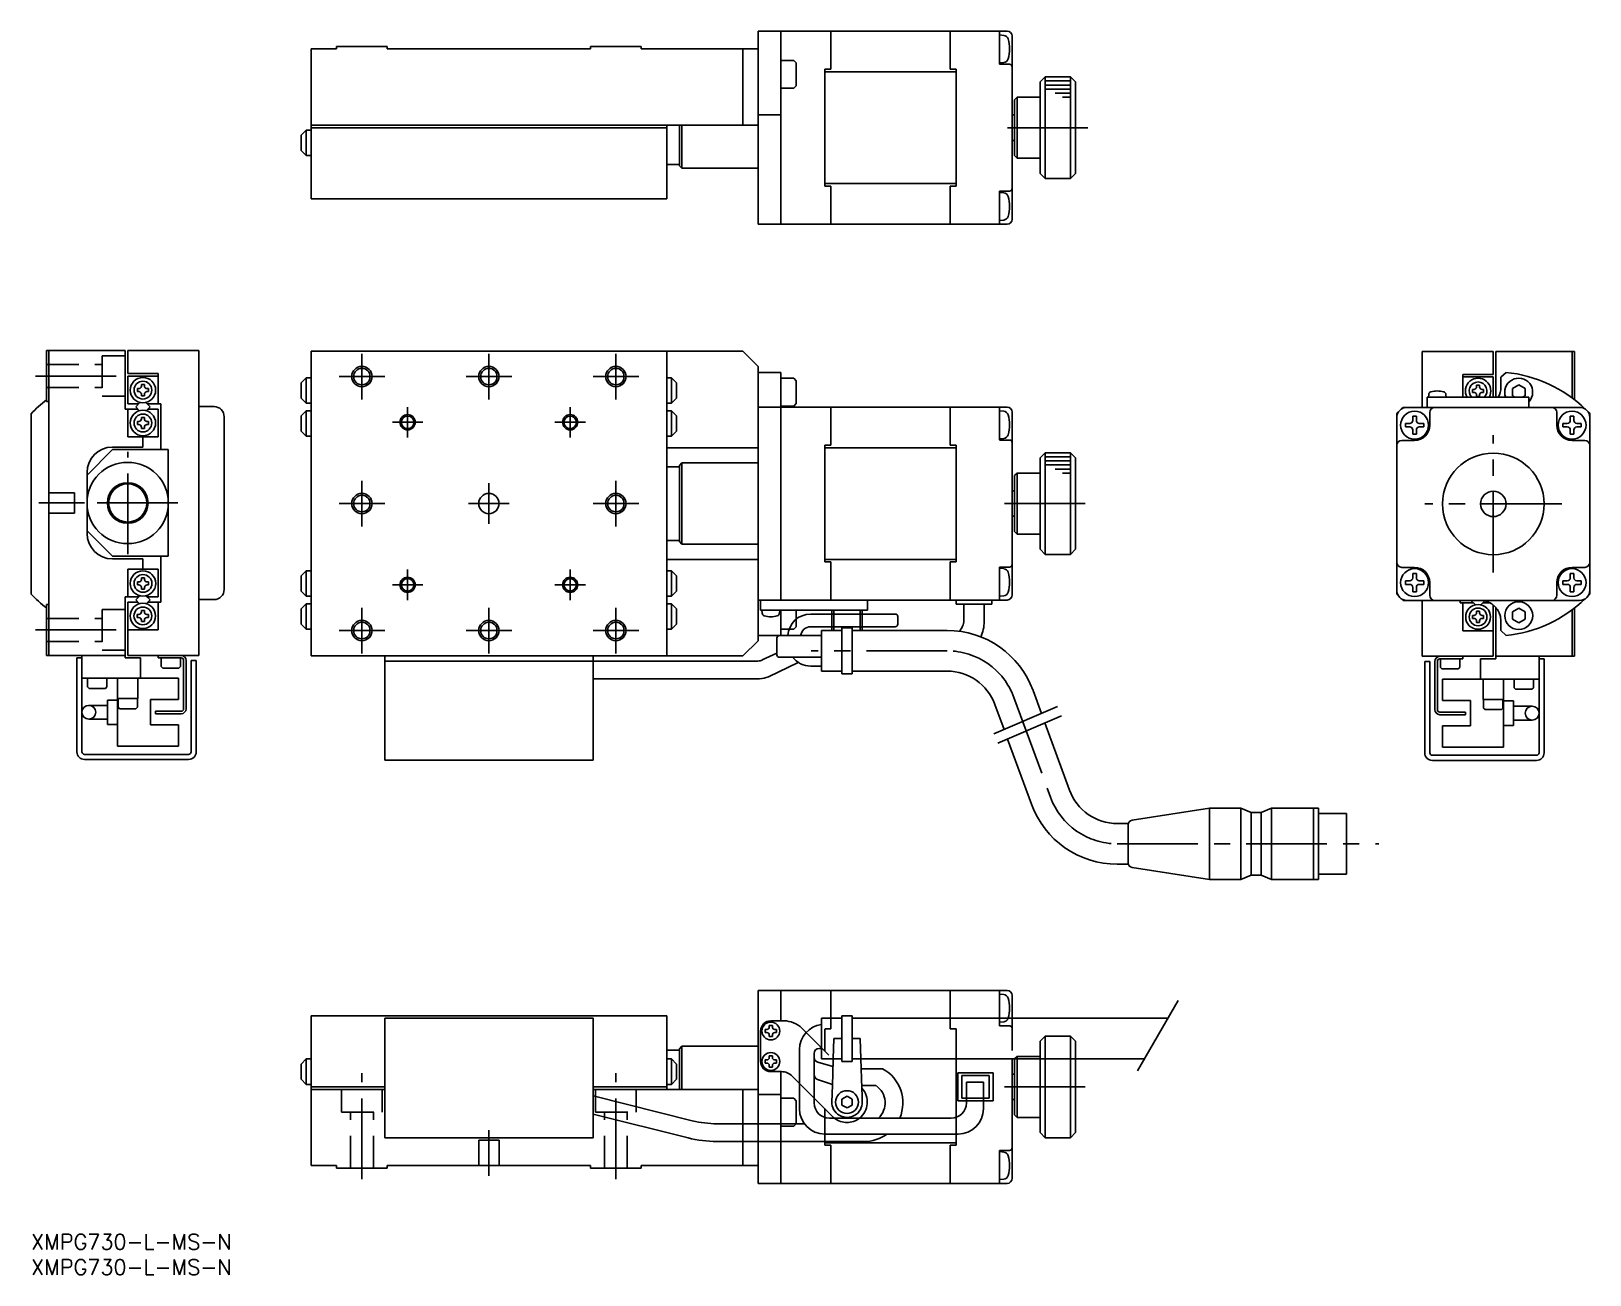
# Model space of a CAD drawing. Extents: x 0 to 307, y -8 to 237.
import ezdxf

# ---------------------------------------------------------------- set-up
doc = ezdxf.new("R2010")
doc.units = 0
doc.header["$LTSCALE"] = 0.5
doc.linetypes.add('CENTER', pattern=[50.8, 31.75, -6.35, 6.35, -6.35])
doc.linetypes.add('DASHED', pattern=[19.05, 12.7, -6.35])
for name, color, linetype in [('MSM_CENTER', 1, 'CENTER'), ('MSM_CONTINUOUS', 7, 'CONTINUOUS'), ('MSM_DASHED', 4, 'DASHED'), ('MSM_NARROW', 5, 'CONTINUOUS'), ('MSM_PART_NUMBER', 7, 'CONTINUOUS')]:
    doc.layers.add(name, color=color, linetype=linetype)
doc.styles.get("Standard").update_dxf_attribs({"font": 'txt.shx', "height": 3, "bigfont": 'bigfont.shx'})

# ---------------------------------------------------------------- blocks, each defined once
blk = doc.blocks.new('*U2')
at = {"layer": 'MSM_PART_NUMBER'}
blk.add_text('XMPG730-L-MS-N', height=3, dxfattribs=at).set_placement((0, -3))
blk = doc.blocks.new('*U3')
at = {"layer": 'MSM_PART_NUMBER'}
blk.add_text('XMPG730-L-MS-N', height=3, dxfattribs=at).set_placement((0, -8))

msp = doc.modelspace()

# ---------------------------------------------------------------- linework, layer by layer
at = {"layer": 'MSM_CENTER'}
for p, q in [((208.05, 217.85), (191.61, 217.85)), ((65.11, 173.35), (65.11, 164.35)), ((90.11, 173.35), (90.11, 164.35)), ((115.11, 173.35), (115.11, 164.35)), ((0.86, 168.96), (20.88, 168.96)), ((60.61, 168.85), (69.61, 168.85)), ((85.61, 168.85), (94.61, 168.85)), ((110.61, 168.85), (119.61, 168.85)), ((74.11, 162.85), (74.11, 156.85)), ((106.11, 162.85), (106.11, 156.85)), ((71.11, 159.85), (77.11, 159.85)), ((103.11, 159.85), (109.11, 159.85)), ((287.84, 130.28), (287.84, 157.28)), ((19, 133.88), (19, 154.03)), ((65.11, 148.35), (65.11, 139.35)), ((90.11, 139.85), (90.11, 147.85)), ((115.11, 148.35), (115.11, 139.35)), ((1.5, 143.96), (10.5, 143.96)), ((28.85, 143.96), (8.87, 143.96)), ((60.61, 143.85), (69.61, 143.85)), ((86.11, 143.85), (94.11, 143.85)), ((110.61, 143.85), (119.61, 143.85)), ((191.61, 143.85), (208.05, 143.85)), ((301.34, 143.78), (274.34, 143.78)), ((74.11, 124.85), (74.11, 130.85)), ((106.11, 124.85), (106.11, 130.85)), ((71.11, 127.85), (77.11, 127.85)), ((103.11, 127.85), (109.11, 127.85)), ((65.11, 114.35), (65.11, 123.35)), ((90.11, 114.35), (90.11, 123.35)), ((115.11, 114.35), (115.11, 123.35)), ((0.86, 118.96), (20.88, 118.96)), ((60.61, 118.85), (69.61, 118.85)), ((85.61, 118.85), (94.61, 118.85)), ((110.61, 118.85), (119.61, 118.85)), ((180.33, 114.85), (153.53, 114.85)), ((193.47, 105.67), (200.67, 86.03)), ((213.82, 76.85), (265.33, 76.85)), ((65.11, 10.86), (65.11, 31.71)), ((115.11, 10.86), (115.11, 31.71)), ((191.61, 29), (208.05, 29)), ((90.11, 11.5), (90.11, 20.5))]:
    msp.add_line(p, q, dxfattribs=at)
for centre, start, end in [((180.33, 100.85), 20.1375, 90), ((213.82, 90.85), 200.1375, 270)]:
    msp.add_arc(centre, 14, start, end, dxfattribs=at)
at = {"layer": 'MSM_CONTINUOUS'}
for p, q in [((143.11, 198.85), (143.11, 236.85)), ((192.11, 236.85), (143.11, 236.85)), ((147.61, 198.85), (147.61, 236.85)), ((157.41, 236.85), (157.41, 229.35)), ((180.91, 236.85), (180.91, 229.35)), ((190.61, 236.85), (190.61, 230.45)), ((55.11, 203.85), (55.11, 233.35)), ((55.11, 233.35), (60.11, 233.35)), ((60.11, 233.35), (60.11, 233.85)), ((60.11, 233.85), (70.11, 233.85)), ((70.11, 233.35), (70.11, 233.85)), ((70.11, 233.35), (110.11, 233.35)), ((110.11, 233.35), (110.11, 233.85)), ((110.11, 233.85), (120.11, 233.85)), ((120.11, 233.35), (120.11, 233.85)), ((120.11, 233.35), (143.11, 233.35)), ((140.11, 218.35), (140.11, 233.35)), ((190.61, 236.1), (191.45, 236.03)), ((193.11, 235.85), (193.11, 199.85)), ((150.11, 231.1), (147.61, 231.1)), ((150.11, 231.1), (150.61, 230.6)), ((150.61, 226.1), (150.61, 230.6)), ((190.61, 230.6), (191.45, 230.67)), ((192.61, 230.35), (190.71, 230.35)), ((156.21, 229.35), (156.21, 206.35)), ((157.41, 229.35), (156.21, 229.35)), ((182.11, 228.85), (156.21, 228.85)), ((182.11, 229.35), (180.91, 229.35)), ((182.11, 229.35), (182.11, 206.35)), ((198.61, 226.85), (199.61, 227.85)), ((204.61, 227.85), (199.61, 227.85)), ((199.61, 207.85), (199.61, 227.85)), ((204.61, 227.85), (205.61, 226.85)), ((204.61, 227.85), (204.61, 207.85)), ((150.11, 225.6), (147.61, 225.6)), ((150.61, 226.1), (150.11, 225.6)), ((198.61, 226.85), (198.61, 208.85)), ((205.61, 208.85), (205.61, 226.85)), ((193.61, 223.35), (194.11, 223.85)), ((193.61, 212.35), (193.61, 223.35)), ((198.61, 223.85), (194.11, 223.85)), ((194.11, 223.85), (194.11, 211.85)), ((55.11, 218.35), (143.11, 218.35)), ((125.11, 203.85), (125.11, 218.35)), ((127.61, 210.35), (127.61, 218.35)), ((128.11, 209.85), (128.11, 218.35)), ((147.61, 220.35), (143.11, 220.35)), ((193.11, 220.35), (193.61, 220.35)), ((53.13, 216.37), (54.13, 217.37)), ((53.13, 213.37), (53.13, 216.37)), ((54.13, 212.37), (54.13, 217.37)), ((54.13, 217.37), (55.09, 217.37)), ((55.11, 217.85), (125.11, 217.85)), ((193.11, 215.35), (193.61, 215.35)), ((53.13, 213.37), (54.13, 212.37)), ((54.13, 212.37), (55.09, 212.37)), ((193.61, 212.35), (194.11, 211.85)), ((198.61, 211.85), (194.11, 211.85)), ((125.11, 210.6), (127.61, 210.6)), ((128.11, 209.85), (127.61, 210.35)), ((128.11, 209.85), (143.11, 209.85)), ((198.61, 208.85), (199.61, 207.85)), ((204.61, 207.85), (205.61, 208.85)), ((182.11, 206.85), (156.21, 206.85)), ((157.41, 206.35), (156.21, 206.35)), ((157.41, 206.35), (157.41, 198.85)), ((182.11, 206.35), (180.91, 206.35)), ((180.91, 206.35), (180.91, 198.85)), ((204.61, 207.85), (199.61, 207.85)), ((55.11, 203.85), (125.11, 203.85)), ((190.61, 205.25), (190.61, 198.85)), ((190.61, 205.1), (191.45, 205.03)), ((192.61, 205.35), (190.71, 205.35)), ((190.61, 199.6), (191.45, 199.67)), ((192.11, 198.85), (143.11, 198.85)), ((3, 173.96), (3, 163.96)), ((18.5, 173.96), (3, 173.96)), ((3.5, 173.96), (3.5, 113.96)), ((18.5, 173.96), (18.5, 162.46)), ((33, 173.96), (19, 173.96)), ((19, 173.96), (19, 169.46)), ((33, 173.96), (33, 113.96)), ((55.11, 113.85), (55.11, 173.85)), ((140.11, 173.85), (55.11, 173.85)), ((125.11, 113.85), (125.11, 173.85)), ((143.11, 170.85), (140.11, 173.85)), ((273.84, 173.78), (287.84, 173.78)), ((273.84, 162.78), (273.84, 173.78)), ((287.84, 169.28), (287.84, 173.78)), ((288.34, 173.78), (303.84, 173.78)), ((288.34, 164.78), (288.34, 173.78)), ((303.34, 164.66), (303.34, 173.78)), ((303.84, 164.28), (303.84, 173.78)), ((25, 169.46), (19, 169.46)), ((19, 168.96), (19, 163.46)), ((19, 168.96), (25, 168.96)), ((25, 169.46), (25, 163.46)), ((143.11, 116.85), (143.11, 170.85)), ((147.61, 169.66), (143.11, 169.66)), ((147.61, 169.66), (147.61, 124.85)), ((281.84, 169.28), (287.84, 169.28)), ((281.84, 169.28), (281.84, 164.78)), ((281.84, 168.78), (287.84, 168.78)), ((287.84, 164.78), (287.84, 168.78)), ((289.34, 168.74), (290.34, 169.66)), ((20.9, 166.48), (21.2, 166.48)), ((20.9, 165.88), (20.9, 166.48)), ((20.9, 165.88), (21.2, 165.88)), ((21.7, 167.28), (21.7, 166.98)), ((21.7, 167.28), (22.3, 167.28)), ((22.3, 167.28), (22.3, 166.98)), ((23.1, 166.48), (22.8, 166.48)), ((23.1, 165.88), (22.8, 165.88)), ((23.1, 166.48), (23.1, 165.88)), ((53.15, 167.6), (54.15, 168.6)), ((53.15, 164.6), (53.15, 167.6)), ((54.15, 163.6), (54.15, 168.6)), ((54.15, 168.6), (55.11, 168.6)), ((126.07, 168.6), (125.11, 168.6)), ((126.07, 168.6), (126.07, 163.6)), ((127.07, 167.6), (126.07, 168.6)), ((127.07, 167.6), (127.07, 164.6)), ((150.11, 168.53), (147.61, 168.53)), ((150.11, 168.53), (150.61, 168.03)), ((150.61, 163.53), (150.61, 168.03)), ((283.74, 166.33), (284.04, 166.33)), ((283.74, 165.73), (283.74, 166.33)), ((283.74, 165.73), (284.04, 165.73)), ((284.54, 167.13), (284.54, 166.83)), ((284.54, 167.13), (285.14, 167.13)), ((285.14, 167.13), (285.14, 166.83)), ((285.94, 166.33), (285.64, 166.33)), ((285.94, 165.73), (285.64, 165.73)), ((285.94, 166.33), (285.94, 165.73)), ((289.34, 166.78), (289.34, 168.74)), ((292.84, 167.23), (291.59, 166.5)), ((291.59, 166.5), (291.59, 165.06)), ((294.09, 166.5), (292.84, 167.23)), ((294.09, 165.06), (294.09, 166.5)), ((3.5, 163.96), (3, 163.96)), ((21.14, 163.46), (19, 163.46)), ((21.42, 163.74), (20.58, 162.89)), ((20.58, 162.89), (21.35, 162.12)), ((21.7, 165.08), (21.7, 165.38)), ((21.7, 165.08), (22.3, 165.08)), ((22.3, 165.08), (22.3, 165.38)), ((22.56, 163.74), (23.4, 162.89)), ((23.4, 162.89), (22.63, 162.12)), ((25.5, 163.46), (22.84, 163.46)), ((25.5, 163.46), (25.5, 154.46)), ((36, 162.94), (33, 162.94)), ((53.15, 164.6), (54.15, 163.6)), ((54.15, 163.6), (55.11, 163.6)), ((126.07, 163.6), (125.11, 163.6)), ((127.07, 164.6), (126.07, 163.6)), ((192.11, 162.85), (143.11, 162.85)), ((150.11, 163.03), (147.61, 163.03)), ((150.61, 163.53), (150.11, 163.03)), ((157.41, 155.35), (157.41, 162.85)), ((180.91, 155.35), (180.91, 162.85)), ((190.61, 156.45), (190.61, 162.85)), ((270.09, 162.78), (304.84, 162.78)), ((274.84, 164.78), (294.84, 164.78)), ((274.84, 164.78), (274.84, 162.78)), ((275.12, 165.32), (275.07, 164.71)), ((278.51, 165.31), (278.57, 164.71)), ((284.54, 164.93), (284.54, 165.23)), ((284.54, 164.93), (285.14, 164.93)), ((285.14, 164.93), (285.14, 165.23)), ((291.59, 165.06), (292.07, 164.78)), ((293.61, 164.78), (294.09, 165.06)), ((294.84, 164.78), (294.84, 162.78)), ((0, 126.03), (0, 161.53)), ((21.01, 162.46), (18.5, 162.46)), ((19, 162.46), (19, 156.96)), ((20.9, 160.01), (21.2, 160.01)), ((20.9, 159.41), (20.9, 160.01)), ((21.7, 160.81), (21.7, 160.51)), ((21.7, 160.81), (22.3, 160.81)), ((22.3, 160.81), (22.3, 160.51)), ((23.1, 160.01), (22.8, 160.01)), ((25, 162.46), (22.97, 162.46)), ((23.1, 160.01), (23.1, 159.41)), ((25, 162.46), (25, 156.96)), ((38, 126.94), (38, 160.94)), ((53.15, 161.1), (54.15, 162.1)), ((53.15, 158.1), (53.15, 161.1)), ((54.15, 157.1), (54.15, 162.1)), ((54.15, 162.1), (55.11, 162.1)), ((126.07, 162.1), (125.11, 162.1)), ((126.07, 162.1), (126.07, 157.1)), ((127.07, 161.1), (126.07, 162.1)), ((127.07, 161.1), (127.07, 158.1)), ((190.61, 162.1), (191.45, 162.03)), ((193.11, 125.85), (193.11, 161.85)), ((268.84, 161.53), (268.84, 126.03)), ((270.54, 159.63), (271.41, 159.63)), ((270.54, 159.63), (270.54, 158.93)), ((271.99, 161.08), (272.69, 161.08)), ((271.99, 161.08), (271.99, 160.21)), ((272.69, 161.08), (272.69, 160.21)), ((273.27, 159.63), (274.14, 159.63)), ((274.14, 159.63), (274.14, 158.93)), ((275.34, 161.78), (275.34, 159.28)), ((300.34, 161.78), (300.34, 159.28)), ((301.54, 159.63), (301.54, 158.93)), ((301.54, 159.63), (302.41, 159.63)), ((302.99, 161.08), (303.69, 161.08)), ((302.99, 161.08), (302.99, 160.21)), ((303.69, 161.08), (303.69, 160.21)), ((304.27, 159.63), (305.14, 159.63)), ((305.14, 159.63), (305.14, 158.93)), ((306.84, 161.53), (306.84, 126.03)), ((25, 156.96), (19, 156.96)), ((20.9, 159.41), (21.2, 159.41)), ((21.7, 158.61), (21.7, 158.91)), ((21.7, 158.61), (22.3, 158.61)), ((22, 156.96), (22, 154.96)), ((22.3, 158.61), (22.3, 158.91)), ((23.1, 159.41), (22.8, 159.41)), ((53.15, 158.1), (54.15, 157.1)), ((54.15, 157.1), (55.11, 157.1)), ((126.07, 157.1), (125.11, 157.1)), ((127.07, 158.1), (126.07, 157.1)), ((190.61, 156.6), (191.45, 156.67)), ((270.54, 158.93), (271.41, 158.93)), ((271.99, 158.35), (271.99, 157.48)), ((271.99, 157.48), (272.69, 157.48)), ((272.69, 158.35), (272.69, 157.48)), ((273.27, 158.93), (274.14, 158.93)), ((301.54, 158.93), (302.41, 158.93)), ((302.99, 158.35), (302.99, 157.48)), ((302.99, 157.48), (303.69, 157.48)), ((303.69, 158.35), (303.69, 157.48)), ((304.27, 158.93), (305.14, 158.93)), ((11, 149.46), (16, 154.46)), ((16, 154.96), (22, 154.96)), ((27, 154.46), (16, 154.46)), ((27, 154.46), (27, 133.46)), ((125.11, 154.85), (143.11, 154.85)), ((156.21, 132.35), (156.21, 155.35)), ((157.41, 155.35), (156.21, 155.35)), ((182.11, 154.85), (156.21, 154.85)), ((182.11, 155.35), (180.91, 155.35)), ((182.11, 155.35), (182.11, 132.35)), ((192.61, 156.35), (190.71, 156.35)), ((198.61, 152.85), (199.61, 153.85)), ((204.61, 153.85), (199.61, 153.85)), ((199.61, 133.85), (199.61, 153.85)), ((204.61, 153.85), (205.61, 152.85)), ((204.61, 153.85), (204.61, 133.85)), ((269.84, 156.28), (272.34, 156.28)), ((303.34, 156.28), (305.84, 156.28)), ((125.11, 151.1), (127.61, 151.1)), ((127.61, 151.35), (128.11, 151.85)), ((127.61, 136.35), (127.61, 151.35)), ((128.11, 151.85), (143.11, 151.85)), ((128.11, 135.85), (128.11, 151.85)), ((198.61, 152.85), (198.61, 134.85)), ((205.61, 134.85), (205.61, 152.85)), ((11, 149.96), (11, 137.96)), ((193.61, 149.35), (194.11, 149.85)), ((193.61, 138.35), (193.61, 149.35)), ((198.61, 149.85), (194.11, 149.85)), ((194.11, 149.85), (194.11, 137.85)), ((193.11, 146.35), (193.61, 146.35)), ((193.11, 141.35), (193.61, 141.35)), ((16, 133.46), (11, 138.46)), ((193.61, 138.35), (194.11, 137.85)), ((125.11, 136.6), (127.61, 136.6)), ((127.61, 136.35), (128.11, 135.85)), ((128.11, 135.85), (143.11, 135.85)), ((198.61, 137.85), (194.11, 137.85)), ((27, 133.46), (16, 133.46)), ((16, 132.96), (22, 132.96)), ((22, 132.96), (22, 130.96)), ((25.5, 133.46), (25.5, 124.46)), ((143.11, 132.85), (125.11, 132.85)), ((182.11, 132.85), (156.21, 132.85)), ((157.41, 132.35), (156.21, 132.35)), ((157.41, 124.85), (157.41, 132.35)), ((180.91, 124.85), (180.91, 132.35)), ((182.11, 132.35), (180.91, 132.35)), ((198.61, 134.85), (199.61, 133.85)), ((204.61, 133.85), (199.61, 133.85)), ((204.61, 133.85), (205.61, 134.85)), ((19, 130.96), (19, 125.46)), ((19, 130.96), (25, 130.96)), ((21.71, 129.22), (21.71, 128.92)), ((21.71, 129.22), (22.31, 129.22)), ((22.31, 129.22), (22.31, 128.92)), ((25, 130.96), (25, 125.46)), ((53.15, 129.6), (54.15, 130.6)), ((53.15, 126.6), (53.15, 129.6)), ((54.15, 125.6), (54.15, 130.6)), ((54.15, 130.6), (55.11, 130.6)), ((126.07, 130.6), (125.11, 130.6)), ((126.07, 130.6), (126.07, 125.6)), ((127.07, 129.6), (126.07, 130.6)), ((127.07, 129.6), (127.07, 126.6)), ((190.61, 124.85), (190.61, 131.25)), ((190.61, 131.1), (191.45, 131.03)), ((192.61, 131.35), (190.71, 131.35)), ((269.84, 131.28), (272.34, 131.28)), ((271.99, 130.08), (272.69, 130.08)), ((271.99, 130.08), (271.99, 129.21)), ((272.69, 130.08), (272.69, 129.21)), ((302.99, 130.08), (303.69, 130.08)), ((302.99, 130.08), (302.99, 129.21)), ((303.34, 131.28), (305.84, 131.28)), ((303.69, 130.08), (303.69, 129.21)), ((20.91, 128.42), (21.21, 128.42)), ((20.91, 127.82), (20.91, 128.42)), ((20.91, 127.82), (21.21, 127.82)), ((21.71, 127.02), (21.71, 127.32)), ((21.71, 127.02), (22.31, 127.02)), ((22.31, 127.02), (22.31, 127.32)), ((23.11, 128.42), (22.81, 128.42)), ((23.11, 127.82), (22.81, 127.82)), ((23.11, 128.42), (23.11, 127.82)), ((53.15, 126.6), (54.15, 125.6)), ((127.07, 126.6), (126.07, 125.6)), ((270.54, 128.63), (270.54, 127.93)), ((270.54, 128.63), (271.41, 128.63)), ((270.54, 127.93), (271.41, 127.93)), ((271.99, 127.35), (271.99, 126.48)), ((271.99, 126.48), (272.69, 126.48)), ((272.69, 127.35), (272.69, 126.48)), ((273.27, 128.63), (274.14, 128.63)), ((273.27, 127.93), (274.14, 127.93)), ((274.14, 128.63), (274.14, 127.93)), ((275.34, 128.28), (275.34, 125.78)), ((300.34, 128.28), (300.34, 125.78)), ((301.54, 128.63), (301.54, 127.93)), ((301.54, 128.63), (302.41, 128.63)), ((301.54, 127.93), (302.41, 127.93)), ((302.99, 127.35), (302.99, 126.48)), ((302.99, 126.48), (303.69, 126.48)), ((303.69, 127.35), (303.69, 126.48)), ((304.27, 128.63), (305.14, 128.63)), ((304.27, 127.93), (305.14, 127.93)), ((305.14, 128.63), (305.14, 127.93)), ((3.5, 123.96), (3, 123.96)), ((3, 113.96), (3, 123.96)), ((18.5, 125.46), (21.18, 125.46)), ((18.5, 113.46), (18.5, 125.46)), ((19, 124.46), (19, 113.96)), ((20.99, 124.46), (19, 124.46)), ((21.41, 125.68), (20.58, 124.86)), ((20.58, 124.86), (21.32, 124.12)), ((21.69, 122.82), (21.69, 122.52)), ((21.69, 122.82), (22.29, 122.82)), ((22.29, 122.82), (22.29, 122.52)), ((22.59, 125.68), (23.41, 124.86)), ((23.41, 124.86), (22.67, 124.12)), ((22.82, 125.46), (25, 125.46)), ((25.5, 124.46), (23.01, 124.46)), ((25, 118.96), (25, 124.46)), ((36, 124.94), (33, 124.94)), ((53.15, 123.1), (54.15, 124.1)), ((53.15, 120.1), (53.15, 123.1)), ((54.15, 125.6), (55.11, 125.6)), ((54.15, 119.1), (54.15, 124.1)), ((54.15, 124.1), (55.11, 124.1)), ((126.07, 125.6), (125.11, 125.6)), ((126.07, 124.1), (125.11, 124.1)), ((126.07, 124.1), (126.07, 119.1)), ((127.07, 123.1), (126.07, 124.1)), ((127.07, 123.1), (127.07, 120.1)), ((192.11, 124.85), (143.11, 124.85)), ((143.61, 122.85), (143.61, 124.85)), ((143.61, 122.85), (164.61, 122.85)), ((143.91, 122.24), (143.86, 122.85)), ((147.3, 122.26), (147.36, 122.85)), ((147.61, 117.9), (147.61, 122.85)), ((150.61, 122.85), (150.61, 121.08)), ((157.61, 122.85), (157.61, 118.85)), ((158.04, 122.85), (158.04, 118.85)), ((163.17, 122.85), (163.17, 118.85)), ((163.61, 118.85), (163.61, 122.85)), ((164.61, 122.85), (164.61, 124.85)), ((182.11, 124.85), (182.11, 124.05)), ((189.11, 124.05), (182.11, 124.05)), ((183.61, 120.85), (183.61, 124.05)), ((187.61, 120.59), (187.61, 124.05)), ((189.11, 124.85), (189.11, 124.05)), ((190.61, 125.6), (191.45, 125.67)), ((270.09, 124.78), (304.84, 124.78)), ((273.84, 113.78), (273.84, 124.78)), ((281.34, 124.78), (281.34, 124.28)), ((283.93, 124.28), (281.34, 124.28)), ((281.84, 118.78), (281.84, 124.28)), ((284.25, 123.96), (283.43, 124.78)), ((285.43, 123.96), (286.17, 124.7)), ((287.28, 124.28), (285.76, 124.28)), ((287.84, 113.78), (287.84, 123.91)), ((288.34, 113.28), (288.34, 123.43)), ((291.59, 122.5), (292.84, 123.23)), ((292.84, 123.23), (294.09, 122.5)), ((303.34, 113.78), (303.34, 122.91)), ((303.84, 113.78), (303.84, 123.29)), ((20.89, 122.02), (21.19, 122.02)), ((20.89, 121.42), (20.89, 122.02)), ((20.89, 121.42), (21.19, 121.42)), ((21.69, 120.62), (21.69, 120.92)), ((21.69, 120.62), (22.29, 120.62)), ((22.29, 120.62), (22.29, 120.92)), ((23.09, 122.02), (22.79, 122.02)), ((23.09, 121.42), (22.79, 121.42)), ((23.09, 122.02), (23.09, 121.42)), ((53.15, 120.1), (54.15, 119.1)), ((127.07, 120.1), (126.07, 119.1)), ((153.46, 122.1), (157.61, 122.1)), ((163.61, 122.1), (170.11, 122.1)), ((170.61, 121.6), (170.61, 120.1)), ((283.74, 121.83), (284.04, 121.83)), ((283.74, 121.83), (283.74, 121.23)), ((283.74, 121.23), (284.04, 121.23)), ((284.54, 122.63), (284.54, 122.33)), ((284.54, 122.63), (285.14, 122.63)), ((284.54, 120.43), (284.54, 120.73)), ((284.54, 120.43), (285.14, 120.43)), ((285.14, 122.63), (285.14, 122.33)), ((285.14, 120.43), (285.14, 120.73)), ((285.94, 121.83), (285.64, 121.83)), ((285.94, 121.23), (285.64, 121.23)), ((285.94, 121.23), (285.94, 121.83)), ((289.34, 120.78), (289.34, 118.83)), ((291.59, 121.06), (291.59, 122.5)), ((292.84, 120.34), (291.59, 121.06)), ((294.09, 121.06), (292.84, 120.34)), ((294.09, 122.5), (294.09, 121.06)), ((25, 118.96), (19, 118.96)), ((54.15, 119.1), (55.11, 119.1)), ((126.07, 119.1), (125.11, 119.1)), ((143.11, 116.85), (140.11, 113.85)), ((147.61, 117.9), (143.11, 117.9)), ((146.79, 114.09), (146.79, 117.35)), ((147.29, 117.85), (155.61, 117.85)), ((147.61, 119.1), (149.22, 119.1)), ((153.46, 119.6), (157.61, 119.6)), ((155.61, 110.85), (155.61, 118.85)), ((159.61, 118.85), (155.61, 118.85)), ((159.61, 110.35), (159.61, 119.35)), ((161.61, 119.35), (159.61, 119.35)), ((161.61, 110.35), (161.61, 119.35)), ((180.33, 118.85), (161.61, 118.85)), ((163.61, 119.6), (170.11, 119.6)), ((281.84, 118.78), (287.84, 118.78)), ((289.34, 118.83), (290.34, 117.9)), ((3, 113.96), (18.5, 113.96)), ((10, 94.96), (10, 113.96)), ((19, 113.96), (33, 113.96)), ((25, 113.96), (25, 113.46)), ((140.11, 113.85), (55.11, 113.85)), ((69.61, 93.35), (69.61, 113.85)), ((110.61, 93.35), (110.61, 113.85)), ((143.92, 113.05), (146.79, 114.42)), ((155.61, 113.59), (147.29, 113.59)), ((287.84, 113.78), (273.84, 113.78)), ((281.84, 113.78), (281.84, 113.28)), ((303.84, 113.78), (288.34, 113.78)), ((296.84, 94.78), (296.84, 113.78)), ((9, 94.96), (9, 113.46)), ((9, 113.46), (10, 113.46)), ((10, 113.45), (9, 113.45)), ((21.5, 113.46), (18.5, 113.46)), ((21.5, 113.46), (21.5, 109.46)), ((29.5, 113.46), (25, 113.46)), ((25.6, 113.46), (25.6, 111.76)), ((25.9, 111.46), (25.6, 111.76)), ((25.9, 111.46), (29.1, 111.46)), ((29.1, 111.46), (29.4, 111.76)), ((29.4, 113.46), (29.4, 111.76)), ((30, 112.96), (30, 103.46)), ((30.5, 112.96), (30.5, 103.46)), ((31.5, 94.96), (31.5, 112.96)), ((32.5, 112.96), (31.5, 112.96)), ((32.5, 112.95), (31.5, 112.95)), ((32.5, 94.96), (32.5, 112.96)), ((143.06, 112.85), (69.61, 112.85)), ((145.12, 109.74), (151.02, 112.57)), ((153.46, 111.85), (155.61, 111.85)), ((159.61, 110.85), (155.61, 110.85)), ((180.33, 110.85), (161.61, 110.85)), ((274.34, 112.78), (274.34, 94.78)), ((274.34, 112.78), (275.34, 112.78)), ((275.34, 112.78), (275.34, 94.78)), ((276.34, 112.78), (276.34, 103.28)), ((276.84, 112.78), (276.84, 103.28)), ((277.34, 113.28), (281.84, 113.28)), ((277.44, 113.28), (277.44, 111.58)), ((277.74, 111.28), (277.44, 111.58)), ((280.94, 111.28), (277.74, 111.28)), ((280.94, 111.28), (281.24, 111.58)), ((281.24, 113.28), (281.24, 111.58)), ((285.34, 113.28), (285.34, 109.28)), ((285.34, 113.28), (288.34, 113.28)), ((297.84, 113.28), (296.84, 113.28)), ((297.84, 94.78), (297.84, 113.28)), ((29, 109.46), (10, 109.46)), ((11.1, 107.76), (11.1, 109.46)), ((11.4, 107.46), (11.1, 107.76)), ((14.6, 107.46), (11.4, 107.46)), ((14.6, 107.46), (14.9, 107.76)), ((14.9, 107.76), (14.9, 109.46)), ((17, 96.06), (17, 109.46)), ((21, 105.46), (21, 109.46)), ((29, 105.26), (29, 109.46)), ((143.4, 109.35), (110.61, 109.35)), ((161.61, 110.35), (159.61, 110.35)), ((277.84, 105.08), (277.84, 109.28)), ((277.84, 109.28), (296.84, 109.28)), ((285.84, 105.28), (285.84, 109.28)), ((289.84, 95.88), (289.84, 109.28)), ((291.94, 107.58), (291.94, 109.28)), ((292.24, 107.28), (291.94, 107.58)), ((295.44, 107.28), (295.74, 107.58)), ((295.74, 107.58), (295.74, 109.28)), ((17, 105.16), (15, 105.16)), ((15, 100.36), (15, 105.16)), ((17, 105.46), (21, 105.46)), ((17.1, 103.76), (17.1, 105.46)), ((20.9, 103.76), (20.9, 105.46)), ((29, 105.26), (23.5, 105.26)), ((23.5, 100.26), (23.5, 105.26)), ((197.23, 107.05), (198.88, 102.54)), ((277.84, 105.08), (283.34, 105.08)), ((283.34, 100.08), (283.34, 105.08)), ((289.84, 105.28), (285.84, 105.28)), ((285.94, 103.58), (285.94, 105.28)), ((289.74, 103.58), (289.74, 105.28)), ((289.84, 104.98), (291.84, 104.98)), ((291.84, 100.18), (291.84, 104.98)), ((292.24, 107.28), (295.44, 107.28)), ((15, 104.11), (11.35, 104.11)), ((15, 101.41), (11.35, 101.41)), ((17.4, 103.46), (17.1, 103.76)), ((20.6, 103.46), (17.4, 103.46)), ((20.6, 103.46), (20.9, 103.76)), ((29.5, 102.96), (24.5, 102.96)), ((24.5, 102.96), (24.5, 102.46)), ((29.5, 102.46), (24.5, 102.46)), ((191.53, 99.36), (189.72, 104.29)), ((277.34, 102.78), (282.34, 102.78)), ((277.34, 102.28), (282.34, 102.28)), ((282.34, 102.78), (282.34, 102.28)), ((286.24, 103.28), (285.94, 103.58)), ((286.24, 103.28), (289.44, 103.28)), ((289.44, 103.28), (289.74, 103.58)), ((291.84, 103.93), (295.49, 103.93)), ((17, 100.36), (15, 100.36)), ((29, 100.26), (23.5, 100.26)), ((29, 96.06), (29, 100.26)), ((199.57, 100.66), (204.43, 87.41)), ((277.84, 100.08), (283.34, 100.08)), ((277.84, 95.88), (277.84, 100.08)), ((289.84, 100.18), (291.84, 100.18)), ((291.84, 101.23), (295.49, 101.23)), ((29, 96.06), (17, 96.06)), ((196.92, 84.66), (192.22, 97.48)), ((277.84, 95.88), (289.84, 95.88)), ((10.5, 94.46), (31, 94.46)), ((31, 93.46), (10.5, 93.46)), ((69.61, 93.35), (110.61, 93.35)), ((296.34, 94.28), (275.84, 94.28)), ((296.34, 93.28), (275.84, 93.28)), ((216.72, 81.54), (231.96, 83.85)), ((231.96, 69.85), (231.96, 83.85)), ((238.15, 83.85), (231.96, 83.85)), ((240.15, 83), (238.15, 83.85)), ((238.15, 83.85), (238.15, 69.85)), ((242.15, 83), (240.15, 83)), ((240.15, 70.7), (240.15, 83)), ((244.15, 83.85), (242.15, 83)), ((242.15, 70.7), (242.15, 83)), ((244.15, 83.85), (244.15, 69.85)), ((253.46, 83.85), (244.15, 83.85)), ((252.46, 83.85), (252.46, 69.85)), ((253.46, 69.85), (253.46, 83.85)), ((253.46, 82.85), (258.96, 82.85)), ((258.96, 82.85), (258.96, 70.85)), ((213.82, 80.85), (216, 80.85)), ((215.96, 73.14), (215.96, 80.56)), ((213.82, 72.85), (216, 72.85)), ((231.96, 69.85), (216.72, 72.17)), ((240.15, 70.7), (238.15, 69.85)), ((240.15, 70.7), (242.15, 70.7)), ((244.15, 69.85), (242.15, 70.7)), ((258.96, 70.85), (253.46, 70.85)), ((238.15, 69.85), (231.96, 69.85)), ((244.15, 69.85), (253.46, 69.85)), ((143.11, 48), (143.11, 21.75)), ((192.11, 48), (143.11, 48)), ((147.61, 48), (147.61, 42)), ((157.41, 48), (157.41, 42.5)), ((180.91, 48), (180.91, 42.5)), ((190.61, 48), (190.61, 42.5)), ((190.61, 47.25), (191.45, 47.18)), ((193.11, 47), (193.11, 42.5)), ((55.11, 43), (125.11, 43)), ((55.11, 43), (55.11, 13.5)), ((125.11, 43), (125.11, 28.5)), ((159.61, 43), (159.61, 34)), ((159.61, 43), (161.61, 43)), ((161.61, 43), (161.61, 34)), ((69.61, 19), (69.61, 42.5)), ((69.61, 42.5), (110.61, 42.5)), ((110.61, 19), (110.61, 42.5)), ((143.61, 40), (143.61, 34)), ((144.51, 40.3), (144.51, 39.7)), ((144.51, 40.3), (144.81, 40.3)), ((145.31, 41.1), (145.31, 40.8)), ((145.31, 41.1), (145.91, 41.1)), ((148.19, 42), (145.61, 42)), ((145.91, 41.1), (145.91, 40.8)), ((146.71, 40.3), (146.41, 40.3)), ((146.71, 39.7), (146.71, 40.3)), ((151.73, 40.54), (152.55, 39.71)), ((155.61, 34.5), (155.61, 42.5)), ((155.61, 42.5), (159.61, 42.5)), ((161.61, 42.5), (223.76, 42.5)), ((127.61, 36.5), (128.11, 37)), ((128.11, 37), (143.11, 37)), ((128.11, 37), (128.11, 28.5)), ((144.51, 39.7), (144.81, 39.7)), ((145.31, 38.9), (145.31, 39.2)), ((145.31, 38.9), (145.91, 38.9)), ((145.91, 38.9), (145.91, 39.2)), ((146.71, 39.7), (146.41, 39.7)), ((53.15, 33.5), (54.15, 34.5)), ((54.15, 29.5), (54.15, 34.5)), ((54.15, 34.5), (55.11, 34.5)), ((126.05, 34.5), (125.09, 34.5)), ((125.11, 36.25), (127.61, 36.25)), ((126.05, 29.5), (126.05, 34.5)), ((127.05, 33.5), (126.05, 34.5)), ((127.61, 36.5), (127.61, 28.5)), ((144.51, 33.7), (144.51, 34.3)), ((144.51, 34.3), (144.81, 34.3)), ((145.31, 35.1), (145.31, 34.8)), ((145.31, 35.1), (145.91, 35.1)), ((145.91, 35.1), (145.91, 34.8)), ((146.71, 34.3), (146.41, 34.3)), ((146.71, 33.7), (146.71, 34.3)), ((151.25, 24.71), (151.25, 36.35)), ((154.14, 25.84), (154.14, 35.56)), ((154.87, 33.85), (157.85, 33)), ((155.14, 36.56), (155.61, 36.56)), ((155.61, 34.5), (159.61, 34.5)), ((157.76, 34.5), (157.9, 34.37)), ((157.8, 31.49), (157.9, 34.5)), ((161.61, 34), (159.61, 34)), ((161.61, 34.5), (219.14, 34.5)), ((163.31, 34.5), (163.51, 28.75)), ((182.11, 34.5), (182.11, 23)), ((193.11, 34.5), (193.11, 11)), ((193.61, 23.5), (193.61, 34.5)), ((194.11, 34.5), (194.11, 23)), ((198.61, 34.5), (198.61, 20)), ((199.61, 19), (199.61, 34.5)), ((204.61, 34.5), (204.61, 19)), ((205.61, 20), (205.61, 34.5)), ((53.15, 30.5), (53.15, 33.5)), ((127.05, 30.5), (127.05, 33.5)), ((144.51, 33.7), (144.81, 33.7)), ((145.31, 32.9), (145.31, 33.2)), ((145.31, 32.9), (145.91, 32.9)), ((147.71, 32), (145.61, 32)), ((145.91, 32.9), (145.91, 33.2)), ((146.71, 33.7), (146.41, 33.7)), ((147.61, 32), (147.61, 21.75)), ((149.83, 31.12), (151.25, 29.69)), ((157.66, 27.49), (157.8, 31.49)), ((163.38, 32.56), (167.6, 32.56)), ((182.41, 31.75), (189.41, 31.75)), ((182.41, 31.75), (182.41, 26.25)), ((183.21, 31.25), (183.21, 26.75)), ((183.21, 31.25), (188.61, 31.25)), ((188.61, 31.25), (188.61, 26.75)), ((189.41, 31.75), (189.41, 26.25)), ((193.11, 31.5), (193.61, 31.5)), ((53.15, 30.5), (54.15, 29.5)), ((54.15, 29.5), (55.11, 29.5)), ((55.11, 29), (69.61, 29)), ((55.11, 28.5), (69.61, 28.5)), ((110.61, 29), (125.11, 29)), ((110.61, 28.5), (143.11, 28.5)), ((126.05, 29.5), (125.09, 29.5)), ((127.05, 30.5), (126.05, 29.5)), ((140.11, 28.5), (140.11, 21.75)), ((154.82, 30.47), (157.73, 29.49)), ((163.49, 29.25), (166.31, 29.25)), ((163.56, 27.26), (163.51, 28.75)), ((184.11, 29.94), (187.48, 29.94)), ((184.11, 25.84), (184.11, 29.94)), ((187.48, 24.71), (187.48, 29.94)), ((130.15, 22.34), (110.61, 27.21)), ((147.61, 27.5), (143.11, 27.5)), ((150.11, 26.75), (147.61, 26.75)), ((150.11, 26.75), (150.61, 26.25)), ((150.61, 26.25), (150.61, 21.75)), ((154.14, 26.81), (157.78, 23.17)), ((156.21, 24.74), (156.21, 22.99)), ((157.61, 26.1), (157.66, 27.49)), ((160.61, 27.15), (159.61, 26.58)), ((159.61, 26.58), (159.61, 25.42)), ((159.61, 25.42), (160.61, 24.85)), ((161.61, 26.58), (160.61, 27.15)), ((160.61, 24.85), (161.61, 25.42)), ((161.61, 25.42), (161.61, 26.58)), ((163.56, 27.26), (163.6, 26.1)), ((182.41, 26.25), (184.11, 26.25)), ((183.21, 26.75), (184.11, 26.75)), ((187.48, 26.75), (188.61, 26.75)), ((187.48, 26.25), (189.41, 26.25)), ((193.11, 26.5), (193.61, 26.5)), ((129.31, 18.95), (110.61, 23.61)), ((134.99, 21.75), (152.22, 21.75)), ((157.14, 22.84), (181.11, 22.84)), ((193.61, 23.5), (194.11, 23)), ((198.61, 23), (194.11, 23)), ((69.61, 19), (110.61, 19)), ((182.48, 19.71), (156.25, 19.71)), ((182.11, 19.71), (182.11, 17.5)), ((198.61, 20), (199.61, 19)), ((204.61, 19), (199.61, 19)), ((204.61, 19), (205.61, 20)), ((134.99, 18.25), (164, 18.25)), ((140.11, 18.25), (140.11, 13.5)), ((143.11, 18.25), (143.11, 10)), ((147.61, 18.25), (147.61, 10)), ((156.21, 18.25), (156.21, 17.5)), ((182.11, 18), (156.21, 18)), ((157.41, 17.5), (156.21, 17.5)), ((157.41, 17.5), (157.41, 10)), ((182.11, 17.5), (180.91, 17.5)), ((180.91, 17.5), (180.91, 10)), ((190.61, 16.4), (190.61, 10)), ((190.61, 16.25), (191.45, 16.18)), ((192.61, 16.5), (190.71, 16.5)), ((55.11, 13.5), (60.11, 13.5)), ((60.11, 13.5), (60.11, 13)), ((60.11, 13), (70.11, 13)), ((70.11, 13.5), (70.11, 13)), ((70.11, 13.5), (110.11, 13.5)), ((110.11, 13.5), (110.11, 13)), ((110.11, 13), (120.11, 13)), ((120.11, 13.5), (120.11, 13)), ((120.11, 13.5), (143.11, 13.5)), ((192.11, 10), (143.11, 10)), ((190.61, 10.75), (191.45, 10.82))]:
    msp.add_line(p, q, dxfattribs=at)
for centre, radius in [((65.11, 168.85), 1.62), ((90.11, 168.85), 1.62), ((115.11, 168.85), 1.62), ((22, 166.18), 2.5), ((22, 166.18), 1.75), ((22, 159.71), 2.5), ((22, 159.71), 1.75), ((74.11, 159.85), 1.23), ((106.11, 159.85), 1.23), ((272.34, 159.28), 2.75), ((303.34, 159.28), 2.75), ((287.84, 143.78), 10), ((19, 143.96), 8), ((19, 143.96), 4), ((19, 143.96), 3.75), ((65.11, 143.85), 1.62), ((90.11, 143.85), 2), ((115.11, 143.85), 1.62), ((287.84, 143.78), 2.5), ((22.01, 128.12), 2.5), ((22.01, 128.12), 1.75), ((74.11, 127.85), 1.23), ((106.11, 127.85), 1.23), ((272.34, 128.28), 2.75), ((303.34, 128.28), 2.75), ((21.99, 121.72), 2.5), ((21.99, 121.72), 1.75), ((284.84, 121.53), 2.44), ((284.84, 121.53), 1.75), ((292.84, 121.78), 2.75), ((65.11, 118.85), 1.62), ((90.11, 118.85), 1.62), ((115.11, 118.85), 1.62), ((11.35, 102.76), 1.35), ((295.49, 102.58), 1.35), ((145.61, 40), 1.75), ((145.61, 34), 1.75), ((160.61, 26), 2.25)]:
    msp.add_circle(centre, radius, dxfattribs=at)
for centre, radius, start, end in [((192.11, 235.85), 1, 0, 90), ((191.37, 235.03), 1, 16.2569, 84.9998), ((185.61, 233.35), 7, 343.743, 16.257), ((190.71, 230.45), 0.1, 180, 270), ((191.37, 231.67), 1, 275.0002, 343.7431), ((192.61, 229.85), 0.5, 0, 90), ((192.61, 205.85), 0.5, 270, 0), ((190.71, 205.25), 0.1, 90, 180), ((191.37, 204.03), 1, 16.2569, 84.9998), ((185.61, 202.35), 7, 343.743, 16.257), ((191.37, 200.67), 1, 275.0002, 343.7431), ((192.11, 199.85), 1, 270, 0), ((287.84, 143.78), 26, 45.9303, 84.4888), ((21.2, 166.98), 0.5, 270, 0), ((21.2, 165.38), 0.5, 0, 90), ((22.8, 166.98), 0.5, 180, 270), ((22.8, 165.38), 0.5, 90, 180), ((275.7, 165.27), 0.58, 106.5873, 175), ((276.82, 161.51), 4.5, 73.6123, 106.5873), ((277.92, 165.26), 0.6, 5, 73.6123), ((284.84, 166.03), 2.5, 329.9999, 210.0001), ((284.84, 166.03), 1.75, 314.4152, 225.5848), ((284.04, 166.83), 0.5, 270, 0), ((284.04, 165.23), 0.5, 0, 90), ((285.64, 166.83), 0.5, 180, 270), ((285.64, 165.23), 0.5, 90, 180), ((285.34, 166.78), 4, 330, 0), ((292.84, 165.78), 2.75, 316.6582, 201.3237), ((19, 143.78), 26, 127.9799, 136.9509), ((36, 160.94), 2, 0, 90), ((192.11, 161.85), 1, 0, 90), ((270.84, 160.78), 2, 90, 180), ((287.84, 143.78), 26, 133.0491, 134.0697), ((276.34, 161.78), 1, 90, 180), ((299.34, 161.78), 1, 0, 90), ((304.84, 160.78), 2, 0, 90), ((21.2, 160.51), 0.5, 270, 0), ((22.8, 160.51), 0.5, 180, 270), ((191.37, 161.03), 1, 16.2569, 84.9998), ((185.61, 159.35), 7, 343.743, 16.2571), ((287.84, 143.78), 26, 135.9303, 136.9509), ((271.41, 160.21), 0.579, 270, 0), ((273.27, 160.21), 0.579, 180, 270), ((302.41, 160.21), 0.579, 270, 0), ((304.27, 160.21), 0.579, 180, 270), ((287.84, 143.78), 26, 43.0491, 44.0697), ((21.2, 158.91), 0.5, 0, 90), ((22.8, 158.91), 0.5, 90, 180), ((191.37, 157.67), 1, 275.0002, 343.7431), ((271.41, 158.35), 0.579, 0, 90), ((272.34, 159.28), 3, 270, 0), ((273.27, 158.35), 0.579, 90, 180), ((303.34, 159.28), 3, 180, 270), ((302.41, 158.35), 0.579, 0, 90), ((304.27, 158.35), 0.579, 90, 180), ((16, 149.96), 5, 90, 180), ((190.71, 156.45), 0.1, 180, 270), ((192.61, 155.85), 0.5, 0, 90), ((269.84, 155.28), 1, 90, 180), ((305.84, 155.28), 1, 0, 90), ((16, 137.96), 5, 180, 270), ((269.84, 132.28), 1, 180, 270), ((305.84, 132.28), 1, 270, 0), ((21.21, 128.92), 0.5, 270, 0), ((22.81, 128.92), 0.5, 180, 270), ((190.71, 131.25), 0.1, 90, 180), ((191.37, 130.03), 1, 16.2569, 84.9998), ((185.61, 128.35), 7, 343.743, 16.2571), ((192.61, 131.85), 0.5, 270, 0), ((271.41, 129.21), 0.579, 270, 0), ((272.34, 128.28), 3, 0, 90), ((273.27, 129.21), 0.579, 180, 270), ((303.34, 128.28), 3, 90, 180), ((302.41, 129.21), 0.579, 270, 0), ((304.27, 129.21), 0.579, 180, 270), ((19, 143.78), 26, 223.0491, 232.0201), ((21.21, 127.32), 0.5, 0, 90), ((22.81, 127.32), 0.5, 90, 180), ((36, 126.94), 2, 270, 0), ((191.37, 126.67), 1, 275.0002, 343.7431), ((192.11, 125.85), 1, 270, 0), ((270.84, 126.78), 2, 180, 270), ((287.84, 143.78), 26, 223.0491, 224.0697), ((271.41, 127.35), 0.579, 0, 90), ((273.27, 127.35), 0.579, 90, 180), ((302.41, 127.35), 0.579, 0, 90), ((304.27, 127.35), 0.579, 90, 180), ((304.84, 126.78), 2, 270, 0), ((287.84, 143.78), 26, 315.9303, 316.9509), ((287.84, 143.78), 26, 225.9303, 226.9509), ((276.34, 125.78), 1, 180, 270), ((285.34, 120.78), 4, 0, 90), ((287.84, 143.78), 26, 275.5112, 314.0697), ((299.34, 125.78), 1, 270, 0), ((21.19, 122.52), 0.5, 270, 0), ((21.19, 120.92), 0.5, 0, 90), ((22.79, 122.52), 0.5, 180, 270), ((22.79, 120.92), 0.5, 90, 180), ((144.49, 122.29), 0.58, 185, 253.4127), ((145.61, 126.05), 4.5, 253.4127, 286.3877), ((146.71, 122.31), 0.6, 286.3877, 355), ((153.46, 117.6), 4.5, 90, 176.8152), ((170.11, 121.6), 0.5, 0, 90), ((170.11, 120.1), 0.5, 270, 0), ((180.61, 120.85), 3, 314.0603, 0), ((180.61, 120.59), 7, 334.6388, 0), ((284.04, 122.33), 0.5, 270, 0), ((284.04, 120.73), 0.5, 0, 90), ((285.64, 122.33), 0.5, 180, 270), ((285.64, 120.73), 0.5, 90, 180), ((147.29, 117.35), 0.5, 90, 180), ((153.46, 117.6), 2, 90, 172.8192), ((180.33, 100.85), 18, 20.1375, 90), ((29.5, 112.96), 1, 0, 90), ((147.29, 114.09), 0.5, 180, 270), ((153.46, 116.35), 4.5, 217.7724, 270), ((277.34, 112.78), 1, 90, 180), ((29.5, 112.96), 0.5, 0, 90), ((143.06, 114.85), 2, 270, 295.5771), ((180.33, 100.85), 10, 20.1375, 90), ((277.34, 112.78), 0.5, 90, 180), ((143.4, 113.35), 4, 270, 295.5771), ((29.5, 103.46), 0.5, 270, 0), ((29.5, 103.46), 1, 270, 0), ((277.34, 103.28), 1, 180, 270), ((277.34, 103.28), 0.5, 180, 270), ((10.5, 94.96), 1.5, 180, 270), ((10.5, 94.96), 0.5, 180, 270), ((31, 94.96), 1.5, 270, 0), ((31, 94.96), 0.5, 270, 0), ((275.84, 94.78), 1.5, 180, 270), ((275.84, 94.78), 0.5, 180, 270), ((296.34, 94.78), 0.5, 270, 0), ((296.34, 94.78), 1.5, 270, 0), ((213.82, 90.85), 10, 200.1375, 270), ((213.82, 90.85), 18, 200.1375, 270), ((216.96, 80.56), 1, 103.5296, 180), ((216.96, 73.14), 1, 180, 256.4704), ((191.37, 46.18), 1, 16.2569, 84.9998), ((192.11, 47), 1, 0, 90), ((185.61, 44.5), 7, 0, 16.257), ((185.61, 44.5), 7, 343.743, 360), ((145.61, 40), 2, 90, 180), ((144.81, 40.8), 0.5, 270, 0), ((146.41, 40.8), 0.5, 180, 270), ((148.19, 37), 5, 45, 90), ((156.25, 36.35), 5, 97.4531, 180), ((191.37, 42.82), 1, 341.3181, 343.7431), ((144.81, 39.2), 0.5, 0, 90), ((146.41, 39.2), 0.5, 90, 180), ((145.61, 34), 2, 180, 270), ((144.81, 34.8), 0.5, 270, 0), ((146.41, 34.8), 0.5, 180, 270), ((155.14, 35.56), 1, 90, 180), ((155.14, 34.81), 1, 180, 254.0151), ((144.81, 33.2), 0.5, 0, 90), ((146.41, 33.2), 0.5, 90, 180), ((147.71, 29), 3, 45, 90), ((155.14, 31.42), 1, 180, 251.393), ((164, 25.86), 7.61, 336.6055, 61.7246), ((160.61, 26), 4, 307.7326, 43.4096), ((164, 25.86), 4.11, 312.6414, 55.6586), ((156.25, 24.71), 5, 180, 270), ((157.14, 25.84), 3, 180, 270), ((160.61, 26), 3, 178, 2), ((181.11, 25.84), 3, 270, 0), ((182.48, 24.71), 5, 270, 0), ((134.99, 41.75), 20, 256.013, 270), ((160.61, 26), 4, 225, 232.2674), ((134.99, 41.75), 23.5, 256.013, 270), ((164, 25.86), 7.61, 270, 306.0533), ((190.71, 16.4), 0.1, 90, 180), ((191.37, 15.18), 1, 16.2569, 84.9998), ((185.61, 13.5), 7, 343.743, 16.257), ((192.61, 17), 0.5, 270, 0), ((191.37, 11.82), 1, 275.0002, 343.7431), ((192.11, 11), 1, 270, 0)]:
    msp.add_arc(centre, radius, start, end, dxfattribs=at)
at = {"layer": 'MSM_DASHED'}
for p, q in [((14, 172.96), (18.5, 172.96)), ((14, 172.96), (14, 164.96)), ((3, 171.21), (14, 171.21)), ((3, 166.71), (14, 166.71)), ((14, 164.96), (18.5, 164.96)), ((3.5, 145.96), (8.5, 145.96)), ((8.5, 141.96), (8.5, 145.96)), ((3.5, 141.96), (8.5, 141.96)), ((14, 122.96), (14, 114.96)), ((14, 122.96), (18.5, 122.96)), ((3, 121.21), (14, 121.21)), ((150.61, 121.08), (150.61, 119.6)), ((157.61, 122.1), (163.61, 122.1)), ((3, 116.71), (14, 116.71)), ((149.22, 119.1), (150.11, 119.1)), ((150.61, 119.6), (150.11, 119.1)), ((157.61, 119.6), (163.61, 119.6)), ((14, 114.96), (18.5, 114.96)), ((157.41, 40.45), (156.21, 40.45)), ((156.21, 40.39), (156.21, 36.06)), ((157.41, 42.5), (157.41, 40.45)), ((180.91, 42.5), (180.91, 40.45)), ((180.91, 40.45), (182.11, 40.45)), ((182.11, 40.45), (182.11, 34.5)), ((190.61, 42.5), (190.61, 41)), ((190.61, 41.75), (191.45, 41.82)), ((192.61, 41), (190.61, 41)), ((193.11, 42.5), (193.11, 34.5)), ((152.55, 39.71), (157.76, 34.5)), ((157.9, 34.5), (158.04, 38.5)), ((158.04, 38.5), (159.61, 38.5)), ((161.61, 38.5), (163.17, 38.5)), ((163.17, 38.5), (163.31, 34.5)), ((198.61, 38), (199.61, 39)), ((198.61, 38), (198.61, 34.5)), ((204.61, 39), (199.61, 39)), ((199.61, 34.5), (199.61, 39)), ((204.61, 39), (205.61, 38)), ((204.61, 39), (204.61, 34.5)), ((205.61, 34.5), (205.61, 38)), ((193.61, 34.5), (194.11, 35)), ((198.61, 35), (194.11, 35)), ((194.11, 35), (194.11, 34.5)), ((61.11, 24), (61.11, 28.5)), ((69.11, 24), (69.11, 28.5)), ((111.11, 24), (111.11, 28.5)), ((119.11, 24), (119.11, 28.5)), ((151.25, 29.69), (154.14, 26.81)), ((184.11, 26.75), (187.48, 26.75)), ((184.11, 26.25), (187.48, 26.25)), ((61.11, 24), (69.11, 24)), ((62.86, 13), (62.86, 24)), ((67.36, 13), (67.36, 24)), ((111.11, 24), (119.11, 24)), ((112.86, 13), (112.86, 24)), ((117.36, 13), (117.36, 24)), ((140.11, 21.75), (140.11, 18.25)), ((143.11, 21.75), (143.11, 18.25)), ((147.61, 21.75), (147.61, 18.25)), ((150.11, 21.25), (150.61, 21.75)), ((156.21, 22.99), (156.21, 18.25)), ((182.11, 23), (182.11, 19.71)), ((88.11, 13.5), (88.11, 18.5)), ((92.11, 18.5), (88.11, 18.5)), ((92.11, 13.5), (92.11, 18.5)), ((150.11, 21.25), (147.61, 21.25))]:
    msp.add_line(p, q, dxfattribs=at)
for centre, radius, start, end in [((191.37, 42.82), 1, 275.0002, 341.3181), ((192.61, 40.5), 0.5, 0, 90), ((160.61, 26), 4, 232.2674, 307.7326)]:
    msp.add_arc(centre, radius, start, end, dxfattribs=at)
at = {"layer": 'MSM_NARROW'}
for p, q in [((204.61, 227.05), (199.61, 227.05)), ((204.61, 226.25), (199.61, 226.25)), ((204.61, 225.45), (199.61, 225.45)), ((204.61, 224.65), (201.61, 224.65)), ((204.61, 223.85), (203.01, 223.85)), ((204.61, 153.05), (199.61, 153.05)), ((204.61, 152.25), (199.61, 152.25)), ((204.61, 151.45), (199.61, 151.45)), ((204.61, 150.65), (201.61, 150.65)), ((204.61, 149.85), (203.01, 149.85)), ((202.04, 103.9), (189.53, 98.5)), ((202.83, 102.06), (190.32, 96.66)), ((217.81, 32.19), (225.78, 46))]:
    msp.add_line(p, q, dxfattribs=at)
for centre, radius in [((65.11, 168.85), 2), ((90.11, 168.85), 2), ((115.11, 168.85), 2), ((74.11, 159.85), 1.5), ((106.11, 159.85), 1.5), ((65.11, 143.85), 2), ((115.11, 143.85), 2), ((74.11, 127.85), 1.5), ((106.11, 127.85), 1.5), ((65.11, 118.85), 2), ((90.11, 118.85), 2), ((115.11, 118.85), 2)]:
    msp.add_circle(centre, radius, dxfattribs=at)

# ---------------------------------------------------------------- block references
at = {"layer": 'MSM_CONTINUOUS'}
for name in ['*U2', '*U3']:
    msp.add_blockref(name, (0, 0), dxfattribs=at)

doc.saveas('drawing.dxf')
